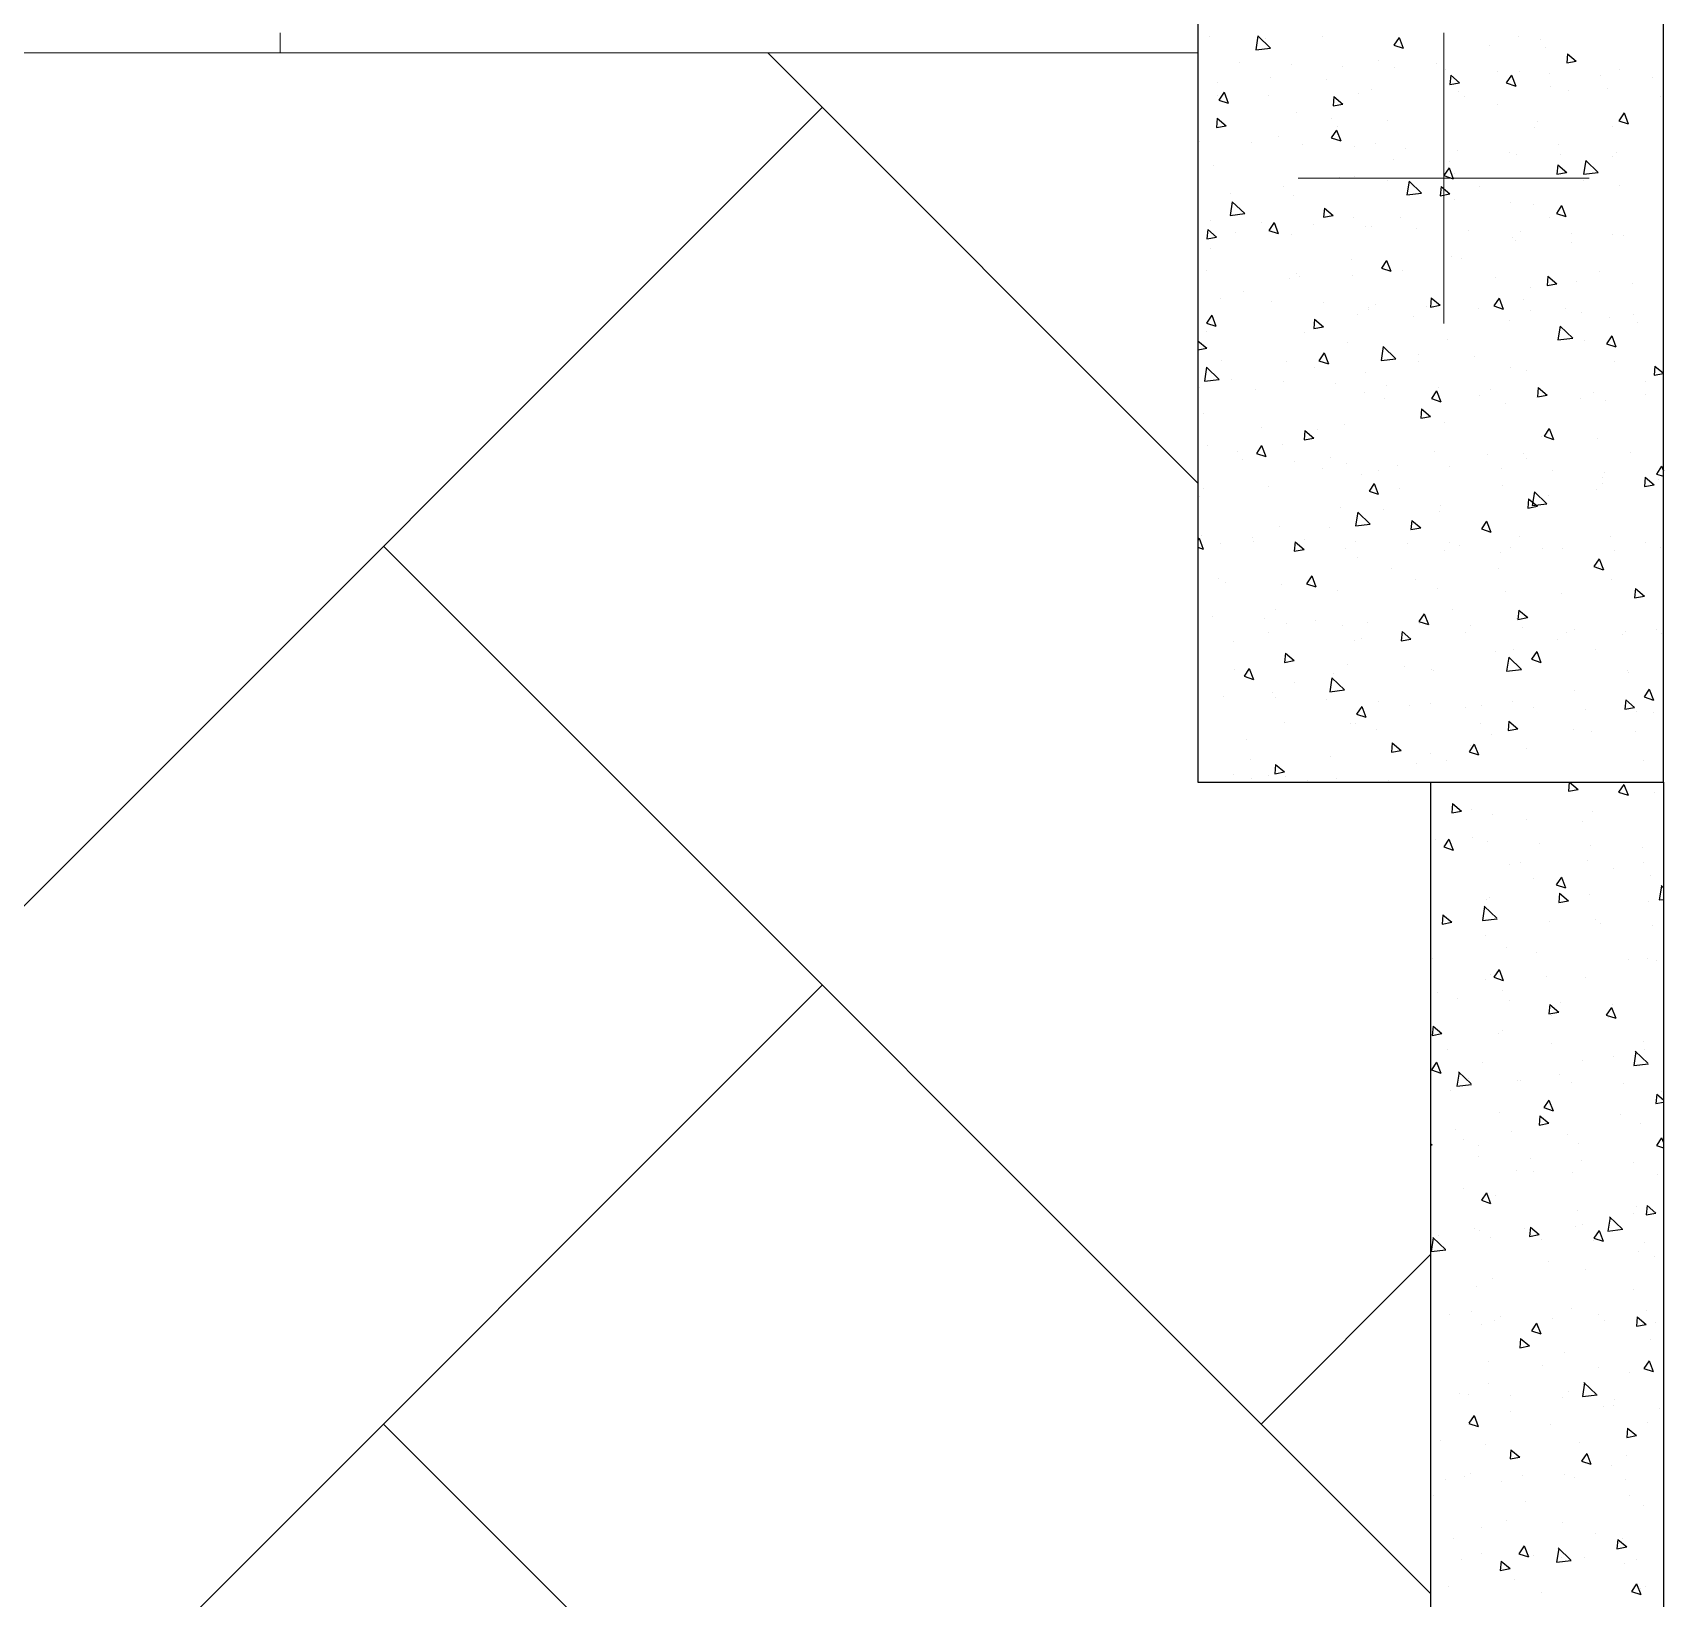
# Model space of a CAD drawing. Header units: millimetres. Extents: x 331487 to 517269, y 198509 to 399936.
# Drawn here: x 413844 to 414895, y 383053 to 384062 of the extents above; entities that cross this region are included whole.
import ezdxf

# ---------------------------------------------------------------- set-up
doc = ezdxf.new("R2010")
doc.units = ezdxf.units.MM
doc.header["$MEASUREMENT"] = 0
doc.layers.add('BEAM', color=1, linetype='Continuous', lineweight=5)
doc.layers.add('COLUMN', color=6, linetype='Continuous')

msp = doc.modelspace()

# ---------------------------------------------------------------- linework, layer by layer
at = {"layer": 'BEAM', "color": 253, "linetype": 'Continuous', "ltscale": 750}
for p, q in [((414003.6, 384049), (414003.6, 384062)), ((414753.6, 383874.5), (414753.6, 384062)), ((414595.1, 383771.7), (414317.8, 384049)), ((413504.5, 383165.3), (414353, 384013.8)), ((414659.8, 383968.2), (414847.3, 383968.2)), ((414745.1, 383056), (414070.2, 383731)), ((413504.5, 382599.6), (414353, 383448.1)), ((414635.9, 383165.3), (414745.1, 383274.6)), ((414745.1, 382490.4), (414070.2, 383165.3))]:
    msp.add_line(p, q, dxfattribs=at)
at = {"layer": 'BEAM'}
msp.add_line((414595.1, 384049), (411238.7, 384049), dxfattribs=at)
at = {"layer": 'COLUMN'}
for p, q in [((414595.1, 386854), (414595.1, 383579)), ((414895.1, 383579), (414895.1, 386854)), ((414595.1, 383579), (414895.1, 383579)), ((414745.1, 383579), (414745.1, 381839)), ((414895.1, 383579), (414895.1, 381839))]:
    msp.add_line(p, q, dxfattribs=at)
at = {"layer": 'COLUMN', "color": 2, "linetype": 'Continuous'}
for p, q in [((414602.6, 384059.4), (414602.6, 384059.4)), ((414633.7, 384059.9), (414632.4, 384051)), ((414633.7, 384059.9), (414641.9, 384052.1)), ((414638.7, 384058.1), (414638.7, 384058.1)), ((414675.3, 384059.6), (414675.3, 384059.6)), ((414724.8, 384059), (414721.4, 384054)), ((414724.8, 384059), (414727.4, 384052)), ((414801.9, 384059.3), (414801.9, 384059.3)), ((414815.9, 384057.9), (414815.9, 384057.9)), ((414632.4, 384051), (414641.9, 384052.1)), ((414721.4, 384054), (414727.4, 384052)), ((414783.2, 384053.9), (414783.2, 384053.9)), ((414819.3, 384052.6), (414819.3, 384052.6)), ((414833.3, 384048.5), (414832.8, 384042.5)), ((414833.3, 384048.5), (414839, 384043.7)), ((414621.9, 384042.9), (414621.9, 384042.9)), ((414655.2, 384041.7), (414655.2, 384041.7)), ((414688.4, 384040.5), (414688.4, 384040.5)), ((414711.8, 384043.9), (414711.8, 384043.9)), ((414721.7, 384039.3), (414721.7, 384039.3)), ((414748.7, 384042.3), (414748.7, 384042.3)), ((414755, 384038.1), (414755, 384038.1)), ((414788.3, 384036.9), (414788.3, 384036.9)), ((414802.5, 384036.8), (414802.5, 384036.8)), ((414832.8, 384042.5), (414839, 384043.7)), ((414867, 384038.4), (414867, 384038.4)), ((414607.6, 384029.9), (414607.6, 384029.9)), ((414642, 384033.1), (414642, 384033.1)), ((414678.2, 384031.8), (414678.2, 384031.8)), ((414758.1, 384034.6), (414757.5, 384028.7)), ((414757.5, 384028.7), (414763.8, 384029.8)), ((414758.1, 384034.6), (414763.8, 384029.8)), ((414797.3, 384034.6), (414793.9, 384029.7)), ((414793.9, 384029.7), (414800, 384027.6)), ((414797.3, 384034.6), (414800, 384027.6)), ((414821.6, 384035.6), (414821.6, 384035.6)), ((414822.6, 384027.6), (414822.6, 384027.6)), ((414854.9, 384034.4), (414854.9, 384034.4)), ((414858.8, 384026.3), (414858.8, 384026.3)), ((414888.2, 384033.2), (414888.2, 384033.2)), ((414607.6, 384021.5), (414607.6, 384021.5)), ((414612, 384023.6), (414608.6, 384018.6)), ((414608.6, 384018.6), (414614.7, 384016.6)), ((414612, 384023.6), (414614.7, 384016.6)), ((414640.3, 384021.4), (414640.3, 384021.4)), ((414682.8, 384020.8), (414682.3, 384014.8)), ((414682.3, 384014.8), (414688.6, 384015.9)), ((414682.8, 384020.8), (414688.6, 384015.9)), ((414698.3, 384022.8), (414698.3, 384022.8)), ((414707.2, 384025.3), (414707.2, 384025.3)), ((414762.9, 384024.4), (414762.9, 384024.4)), ((414766.9, 384021.1), (414766.9, 384021.1)), ((414788.2, 384016), (414788.2, 384016)), ((414833.9, 384025), (414833.9, 384025)), ((414893.5, 384020.8), (414893.5, 384020.8)), ((414607.6, 384006.9), (414607.1, 384000.9)), ((414607.6, 384006.9), (414613.4, 384002.1)), ((414658.7, 384010.4), (414658.7, 384010.4)), ((414681.5, 384006.8), (414681.5, 384006.8)), ((414717.6, 384005.5), (414717.6, 384005.5)), ((414869.8, 384010.3), (414866.4, 384005.3)), ((414866.4, 384005.3), (414872.5, 384003.3)), ((414869.8, 384010.3), (414872.5, 384003.3)), ((414607.1, 384000.9), (414613.4, 384002.1)), ((414647, 383995.2), (414647, 383995.2)), ((414684.5, 383999.3), (414681.1, 383994.3)), ((414681.1, 383994.3), (414687.2, 383992.3)), ((414684.5, 383999.3), (414687.2, 383992.3)), ((414685.3, 384001.3), (414685.3, 384001.3)), ((414811.9, 384001), (414811.9, 384001)), ((414813.7, 384004.5), (414813.7, 384004.5)), ((414862.1, 384001.3), (414862.1, 384001.3)), ((414596.1, 383992.2), (414596.1, 383992.2)), ((414629.4, 383991), (414629.4, 383991)), ((414662.6, 383989.8), (414662.6, 383989.8)), ((414695.9, 383988.6), (414695.9, 383988.6)), ((414709.5, 383990.5), (414709.5, 383990.5)), ((414729.2, 383987.4), (414729.2, 383987.4)), ((414762.5, 383986.1), (414762.5, 383986.1)), ((414795.8, 383984.9), (414795.8, 383984.9)), ((414827.6, 383989.7), (414827.6, 383989.7)), ((414829.1, 383983.7), (414829.1, 383983.7)), ((414864.8, 383985), (414864.8, 383985)), ((414605.3, 383976.5), (414605.3, 383976.5)), ((414720.9, 383980.5), (414720.9, 383980.5)), ((414757, 383974.9), (414753.6, 383970)), ((414757, 383974.9), (414759.7, 383967.9)), ((414757.1, 383979.2), (414757.1, 383979.2)), ((414800.3, 383983.4), (414800.3, 383983.4)), ((414827, 383976.8), (414826.5, 383970.8)), ((414827, 383976.8), (414832.8, 383972)), ((414845.1, 383979.7), (414843.7, 383970.8)), ((414845.1, 383979.7), (414853.2, 383971.9)), ((414862.4, 383982.5), (414862.4, 383982.5)), ((414650.3, 383963.1), (414650.3, 383963.1)), ((414686.5, 383968.9), (414686.5, 383968.9)), ((414696.1, 383969.4), (414696.1, 383969.4)), ((414717.3, 383966.9), (414717.3, 383966.9)), ((414731.2, 383966.4), (414729.8, 383957.5)), ((414731.2, 383966.4), (414739.3, 383958.6)), ((414751.8, 383962.9), (414751.3, 383956.9)), ((414751.8, 383962.9), (414757.5, 383958.1)), ((414753.6, 383970), (414759.7, 383967.9)), ((414760.6, 383971), (414760.6, 383971)), ((414776.9, 383962.8), (414776.9, 383962.8)), ((414826.5, 383970.8), (414832.7, 383972)), ((414843.7, 383970.8), (414853.2, 383971.9)), ((414843.9, 383966.7), (414843.9, 383966.7)), ((414867.1, 383963.4), (414867.1, 383963.4)), ((414617.2, 383953.1), (414615.8, 383944.2)), ((414615.9, 383958.4), (414615.9, 383958.4)), ((414617.2, 383953.1), (414625.3, 383945.4)), ((414656.4, 383957), (414656.4, 383957)), ((414729.8, 383957.5), (414739.3, 383958.6)), ((414751.3, 383956.9), (414757.5, 383958.1)), ((414760.4, 383954.2), (414760.4, 383954.2)), ((414796.5, 383952.9), (414796.5, 383952.9)), ((414615.8, 383944.2), (414625.3, 383945.4)), ((414676.6, 383949), (414676, 383943.1)), ((414676, 383943.1), (414682.3, 383944.2)), ((414676.6, 383949), (414682.3, 383944.2)), ((414695.3, 383943), (414695.3, 383943)), ((414725.9, 383942.6), (414725.9, 383942.6)), ((414811.4, 383951.1), (414811.4, 383951.1)), ((414821.9, 383942.7), (414821.9, 383942.7)), ((414829.5, 383950.6), (414826.2, 383945.6)), ((414826.2, 383945.6), (414832.2, 383943.6)), ((414829.5, 383950.6), (414832.2, 383943.6)), ((414601.4, 383935.2), (414600.8, 383929.2)), ((414601.4, 383935.2), (414607.1, 383930.3)), ((414603.1, 383940.9), (414603.1, 383940.9)), ((414619.2, 383933.3), (414619.2, 383933.3)), ((414636.4, 383939.7), (414636.4, 383939.7)), ((414644.2, 383939.6), (414640.9, 383934.6)), ((414640.9, 383934.6), (414646.9, 383932.6)), ((414644.2, 383939.6), (414646.9, 383932.6)), ((414655.3, 383932), (414655.3, 383932)), ((414669.7, 383938.4), (414669.7, 383938.4)), ((414703, 383937.2), (414703, 383937.2)), ((414707.3, 383937.1), (414707.3, 383937.1)), ((414736.3, 383936), (414736.3, 383936)), ((414769.6, 383934.8), (414769.6, 383934.8)), ((414802.8, 383933.6), (414802.8, 383933.6)), ((414836.1, 383932.4), (414836.1, 383932.4)), ((414862.5, 383931.7), (414862.5, 383931.7)), ((414869.4, 383931.1), (414869.4, 383931.1)), ((414600.8, 383929.2), (414607.1, 383930.3)), ((414603.1, 383923.1), (414603.1, 383923.1)), ((414798, 383930), (414798, 383930)), ((414799.8, 383927.8), (414799.8, 383927.8)), ((414835.9, 383926.6), (414835.9, 383926.6)), ((414693.8, 383916), (414693.8, 383916)), ((414716.7, 383915.3), (414713.4, 383910.3)), ((414713.4, 383910.3), (414719.4, 383908.3)), ((414716.7, 383915.3), (414719.4, 383908.3)), ((414758.4, 383917.6), (414758.4, 383917.6)), ((414765.3, 383916.3), (414765.3, 383916.3)), ((414600.6, 383908.9), (414600.6, 383908.9)), ((414654.2, 383903.6), (414654.2, 383903.6)), ((414658.6, 383907), (414658.6, 383907)), ((414660.3, 383904.8), (414660.3, 383904.8)), ((414694.8, 383905.7), (414694.8, 383905.7)), ((414727.3, 383908.6), (414727.3, 383908.6)), ((414786.9, 383904.5), (414786.9, 383904.5)), ((414820.7, 383905.1), (414820.2, 383899.1)), ((414820.2, 383899.1), (414826.5, 383900.2)), ((414820.7, 383905.1), (414826.5, 383900.2)), ((414839.2, 383901.5), (414839.2, 383901.5)), ((414853.9, 383908.3), (414853.9, 383908.3)), ((414875.4, 383900.3), (414875.4, 383900.3)), ((414609.5, 383890.4), (414609.5, 383890.4)), ((414624.2, 383895.4), (414624.2, 383895.4)), ((414642.8, 383889.1), (414642.8, 383889.1)), ((414745.5, 383891.2), (414745, 383885.2)), ((414745.5, 383891.2), (414751.3, 383886.4)), ((414789.3, 383890.9), (414785.9, 383885.9)), ((414789.3, 383890.9), (414791.9, 383883.9)), ((414804.8, 383890), (414804.8, 383890)), ((414809.2, 383897.7), (414809.2, 383897.7)), ((414604, 383879.9), (414600.6, 383874.9)), ((414604, 383879.9), (414606.7, 383872.9)), ((414676.1, 383887.9), (414676.1, 383887.9)), ((414698.1, 383880.7), (414698.1, 383880.7)), ((414705, 383883.7), (414705, 383883.7)), ((414705.3, 383884.7), (414705.3, 383884.7)), ((414709.4, 383886.7), (414709.4, 383886.7)), ((414734.2, 383879.4), (414734.2, 383879.4)), ((414742.7, 383885.5), (414742.7, 383885.5)), ((414745, 383885.2), (414751.3, 383886.4)), ((414776, 383884.3), (414776, 383884.3)), ((414785.9, 383886), (414791.9, 383883.9)), ((414809.2, 383883.1), (414809.2, 383883.1)), ((414831.9, 383884.4), (414831.9, 383884.4)), ((414842.5, 383881.9), (414842.5, 383881.9)), ((414875.8, 383880.6), (414875.8, 383880.6)), ((414600.6, 383874.9), (414606.7, 383872.9)), ((414600.8, 383869.7), (414600.8, 383869.7)), ((414663.6, 383869.1), (414663.6, 383869.1)), ((414670.3, 383877.3), (414669.8, 383871.3)), ((414669.8, 383871.3), (414676, 383872.5)), ((414670.3, 383877.3), (414676, 383872.5)), ((414795.7, 383876.7), (414795.7, 383876.7)), ((414828.6, 383872.9), (414827.2, 383864)), ((414828.6, 383872.9), (414836.7, 383865.1)), ((414860.3, 383878.3), (414860.3, 383878.3)), ((414878.7, 383875.2), (414878.7, 383875.2)), ((414595.1, 383863.4), (414600.8, 383858.6)), ((414595.1, 383857.6), (414600.8, 383858.6)), ((414691.6, 383862.6), (414691.6, 383862.6)), ((414714.6, 383859.7), (414713.2, 383850.8)), ((414714.6, 383859.7), (414722.7, 383851.9)), ((414756.1, 383864.3), (414756.1, 383864.3)), ((414827.2, 383864), (414836.7, 383865.1)), ((414844.2, 383863.7), (414844.2, 383863.7)), ((414861.8, 383866.6), (414858.4, 383861.6)), ((414858.4, 383861.6), (414864.5, 383859.6)), ((414861.8, 383866.6), (414864.5, 383859.6)), ((414610.6, 383850.6), (414610.6, 383850.6)), ((414651.9, 383850.2), (414651.9, 383850.2)), ((414676.5, 383855.6), (414673.1, 383850.6)), ((414673.1, 383850.6), (414679.2, 383848.6)), ((414676.5, 383855.6), (414679.2, 383848.6)), ((414713.2, 383850.8), (414722.7, 383851.9)), ((414737.3, 383850.3), (414737.3, 383850.3)), ((414737.5, 383854.4), (414737.5, 383854.4)), ((414773.7, 383853.1), (414773.7, 383853.1)), ((414863.9, 383850), (414863.9, 383850)), ((414889.7, 383847.2), (414889.2, 383841.2)), ((414889.7, 383847.2), (414895.1, 383842.6)), ((414600.6, 383846.4), (414599.3, 383837.5)), ((414599.3, 383837.5), (414608.8, 383838.6)), ((414600.6, 383846.4), (414608.8, 383838.6)), ((414617, 383838.4), (414617, 383838.4)), ((414650.3, 383837.2), (414650.3, 383837.2)), ((414670.3, 383846.5), (414670.3, 383846.5)), ((414703.1, 383842.8), (414703.1, 383842.8)), ((414796.9, 383846.2), (414796.9, 383846.2)), ((414806.9, 383844.4), (414806.9, 383844.4)), ((414883.7, 383837.4), (414883.7, 383837.4)), ((414889.1, 383841.2), (414895.1, 383842.3)), ((414596.3, 383833.6), (414596.3, 383833.6)), ((414632.5, 383832.3), (414632.5, 383832.3)), ((414683.6, 383836), (414683.6, 383836)), ((414702.7, 383830.3), (414702.7, 383830.3)), ((414715.3, 383826.4), (414715.3, 383826.4)), ((414716.9, 383834.8), (414716.9, 383834.8)), ((414749, 383831.2), (414745.6, 383826.3)), ((414745.6, 383826.3), (414751.7, 383824.2)), ((414749, 383831.2), (414751.7, 383824.2)), ((414750.2, 383833.6), (414750.2, 383833.6)), ((414776.9, 383828.1), (414776.9, 383828.1)), ((414783.5, 383832.3), (414783.5, 383832.3)), ((414813.1, 383826.8), (414813.1, 383826.8)), ((414814.5, 383833.3), (414813.9, 383827.4)), ((414813.9, 383827.4), (414820.2, 383828.5)), ((414814.5, 383833.3), (414820.2, 383828.5)), ((414816.7, 383831.1), (414816.7, 383831.1)), ((414842, 383826.1), (414842, 383826.1)), ((414850, 383829.9), (414850, 383829.9)), ((414883.3, 383828.7), (414883.3, 383828.7)), ((414598.6, 383816.3), (414598.6, 383816.3)), ((414739.2, 383819.5), (414738.7, 383813.5)), ((414739.2, 383819.5), (414745, 383814.6)), ((414742.5, 383816.5), (414742.5, 383816.5)), ((414793.5, 383823.3), (414793.5, 383823.3)), ((414858, 383824.9), (414858, 383824.9)), ((414635.8, 383807.3), (414635.8, 383807.3)), ((414664, 383805.6), (414663.5, 383799.6)), ((414664, 383805.6), (414669.8, 383800.8)), ((414671.9, 383806), (414671.9, 383806)), ((414689.3, 383809.3), (414689.3, 383809.3)), ((414738.7, 383813.5), (414745, 383814.6)), ((414753.8, 383810.9), (414753.8, 383810.9)), ((414821.5, 383806.9), (414818.2, 383801.9)), ((414821.5, 383806.9), (414824.2, 383799.9)), ((414601.3, 383795.7), (414601.3, 383795.7)), ((414636.2, 383795.9), (414632.9, 383790.9)), ((414636.2, 383795.9), (414638.9, 383788.9)), ((414649.7, 383796.9), (414649.7, 383796.9)), ((414663.5, 383799.6), (414669.8, 383800.8)), ((414816.4, 383801.8), (414816.4, 383801.8)), ((414818.2, 383801.9), (414824.2, 383799.9)), ((414852.5, 383800.5), (414852.5, 383800.5)), ((414620.7, 383792.3), (414620.7, 383792.3)), ((414624.1, 383787.1), (414624.1, 383787.1)), ((414632.9, 383790.9), (414638.9, 383788.9)), ((414657.3, 383785.9), (414657.3, 383785.9)), ((414680.3, 383788.2), (414680.3, 383788.2)), ((414690.6, 383784.6), (414690.6, 383784.6)), ((414747.3, 383792), (414747.3, 383792)), ((414781.9, 383790.2), (414781.9, 383790.2)), ((414804.7, 383791), (414804.7, 383791)), ((414807, 383787.9), (414807, 383787.9)), ((414873.9, 383791.7), (414873.9, 383791.7)), ((414675.2, 383781), (414675.2, 383781)), ((414700.5, 383777), (414700.5, 383777)), ((414711.4, 383779.7), (414711.4, 383779.7)), ((414723.9, 383783.4), (414723.9, 383783.4)), ((414757.2, 383782.2), (414757.2, 383782.2)), ((414790.5, 383781), (414790.5, 383781)), ((414823.8, 383779.8), (414823.8, 383779.8)), ((414855.8, 383775.5), (414855.8, 383775.5)), ((414857.1, 383778.6), (414857.1, 383778.6)), ((414883.4, 383775.5), (414882.9, 383769.5)), ((414883.4, 383775.5), (414889.1, 383770.7)), ((414890.4, 383777.4), (414890.4, 383777.4)), ((414894, 383782.6), (414890.7, 383777.6)), ((414890.7, 383777.6), (414895.1, 383776.1)), ((414892, 383774.2), (414892, 383774.2)), ((414894, 383782.6), (414895.1, 383779.7)), ((414596.3, 383763), (414596.3, 383763)), ((414598.7, 383768.3), (414598.7, 383768.3)), ((414640.8, 383769.4), (414640.8, 383769.4)), ((414708.7, 383771.5), (414705.4, 383766.6)), ((414705.4, 383766.6), (414711.4, 383764.5)), ((414708.7, 383771.5), (414711.4, 383764.5)), ((414725.3, 383768), (414725.3, 383768)), ((414791.2, 383769.9), (414791.2, 383769.9)), ((414812, 383766.2), (414810.6, 383757.3)), ((414812, 383766.2), (414820.1, 383758.4)), ((414821.4, 383763.9), (414821.4, 383763.9)), ((414852, 383767.7), (414852, 383767.7)), ((414855.8, 383771.5), (414855.8, 383771.5)), ((414882.9, 383769.5), (414889.1, 383770.7)), ((414687.1, 383755.9), (414687.1, 383755.9)), ((414698.1, 383753), (414696.7, 383744.1)), ((414698.1, 383753), (414706.2, 383745.2)), ((414714.7, 383754.6), (414714.7, 383754.6)), ((414750.8, 383753.4), (414750.8, 383753.4)), ((414751.6, 383757.5), (414751.6, 383757.5)), ((414808.2, 383761.6), (414807.7, 383755.6)), ((414807.7, 383755.6), (414813.9, 383756.8)), ((414808.2, 383761.6), (414813.9, 383756.8)), ((414810.6, 383757.3), (414820.1, 383758.4)), ((414647.4, 383743.5), (414647.4, 383743.5)), ((414680.2, 383743.1), (414680.2, 383743.1)), ((414696.7, 383744.1), (414706.2, 383745.2)), ((414733, 383747.7), (414732.4, 383741.8)), ((414732.4, 383741.8), (414738.7, 383742.9)), ((414733, 383747.7), (414738.7, 383742.9)), ((414781.2, 383747.2), (414777.9, 383742.2)), ((414777.9, 383742.2), (414783.9, 383740.2)), ((414781.2, 383747.2), (414783.9, 383740.2)), ((414596, 383736.2), (414595.1, 383735)), ((414596, 383736.2), (414598.6, 383729.2)), ((414597.2, 383737.8), (414597.2, 383737.8)), ((414609.6, 383732.5), (414609.6, 383732.5)), ((414630.5, 383736.6), (414630.5, 383736.6)), ((414630.7, 383734), (414630.7, 383734)), ((414657.7, 383733.9), (414657.2, 383727.9)), ((414657.7, 383733.9), (414663.5, 383729)), ((414663.7, 383735.4), (414663.7, 383735.4)), ((414697, 383734.1), (414697, 383734.1)), ((414730.3, 383732.9), (414730.3, 383732.9)), ((414757.3, 383733.7), (414757.3, 383733.7)), ((414763.6, 383731.7), (414763.6, 383731.7)), ((414802.4, 383737.6), (414802.4, 383737.6)), ((414860.8, 383737.6), (414860.8, 383737.6)), ((414883.9, 383733.4), (414883.9, 383733.4)), ((414595.1, 383730.4), (414598.6, 383729.2)), ((414657.2, 383727.9), (414663.5, 383729)), ((414690.3, 383729.8), (414690.3, 383729.8)), ((414698.2, 383723.6), (414698.2, 383723.6)), ((414754.1, 383728.3), (414754.1, 383728.3)), ((414790.2, 383727.1), (414790.2, 383727.1)), ((414796.9, 383730.5), (414796.9, 383730.5)), ((414817, 383729.5), (414817, 383729.5)), ((414830.2, 383729.3), (414830.2, 383729.3)), ((414853.8, 383722.9), (414850.4, 383717.9)), ((414853.8, 383722.9), (414856.5, 383715.9)), ((414863.5, 383728.1), (414863.5, 383728.1)), ((414893.2, 383730.5), (414893.2, 383730.5)), ((414668.5, 383711.9), (414665.1, 383706.9)), ((414668.5, 383711.9), (414671.2, 383704.9)), ((414719.6, 383716.8), (414719.6, 383716.8)), ((414789, 383716.5), (414789, 383716.5)), ((414850.4, 383717.9), (414856.4, 383715.9)), ((414853.5, 383718.1), (414853.5, 383718.1)), ((414608.7, 383710), (414608.7, 383710)), ((414612.9, 383707.5), (414612.9, 383707.5)), ((414649.1, 383706.2), (414649.1, 383706.2)), ((414665.1, 383706.9), (414671.2, 383704.9)), ((414684.8, 383702.5), (414684.8, 383702.5)), ((414735.3, 383709.7), (414735.3, 383709.7)), ((414749.3, 383704.1), (414749.3, 383704.1)), ((414793.5, 383702), (414793.5, 383702)), ((414829.7, 383700.8), (414829.7, 383700.8)), ((414862, 383709.4), (414862, 383709.4)), ((414877.1, 383703.8), (414876.6, 383697.8)), ((414877.1, 383703.8), (414882.9, 383698.9)), ((414645.1, 383690.1), (414645.1, 383690.1)), ((414759.1, 383690.5), (414759.1, 383690.5)), ((414801.9, 383689.9), (414801.4, 383683.9)), ((414801.9, 383689.9), (414807.7, 383685.1)), ((414876.6, 383697.8), (414882.9, 383698.9)), ((414604.7, 383685.8), (414604.7, 383685.8)), ((414638, 383684.6), (414638, 383684.6)), ((414652.4, 383681.2), (414652.4, 383681.2)), ((414671.2, 383683.4), (414671.2, 383683.4)), ((414688.5, 383679.9), (414688.5, 383679.9)), ((414704.5, 383682.2), (414704.5, 383682.2)), ((414741, 383687.5), (414737.6, 383682.5)), ((414737.6, 383682.5), (414743.7, 383680.5)), ((414737.8, 383681), (414737.8, 383681)), ((414741, 383687.5), (414743.7, 383680.5)), ((414771.1, 383679.8), (414771.1, 383679.8)), ((414800.2, 383684.2), (414800.2, 383684.2)), ((414801.4, 383683.9), (414807.6, 383685.1)), ((414617.9, 383669.6), (414617.9, 383669.6)), ((414640.7, 383675.7), (414640.7, 383675.7)), ((414696, 383670.2), (414696, 383670.2)), ((414700.3, 383671.5), (414700.3, 383671.5)), ((414726.7, 383676), (414726.2, 383670)), ((414726.2, 383670), (414732.4, 383671.2)), ((414726.7, 383676), (414732.4, 383671.2)), ((414767.3, 383675.4), (414767.3, 383675.4)), ((414804.4, 383678.6), (414804.4, 383678.6)), ((414827, 383671.2), (414827, 383671.2)), ((414833, 383675.7), (414833, 383675.7)), ((414837.7, 383677.3), (414837.7, 383677.3)), ((414869.1, 383674.4), (414869.1, 383674.4)), ((414871, 383676.1), (414871, 383676.1)), ((414890.9, 383677.1), (414890.9, 383677.1)), ((414893.9, 383675.1), (414893.9, 383675.1)), ((414651.5, 383662.1), (414650.9, 383656.2)), ((414651.5, 383662.1), (414657.2, 383657.3)), ((414786.7, 383663.1), (414786.7, 383663.1)), ((414795.5, 383659.5), (414794.1, 383650.6)), ((414795.5, 383659.5), (414803.6, 383651.7)), ((414798.5, 383664.2), (414798.5, 383664.2)), ((414813.5, 383663.2), (414810.1, 383658.2)), ((414810.1, 383658.2), (414816.2, 383656.2)), ((414813.5, 383663.2), (414816.2, 383656.2)), ((414851.3, 383664.7), (414851.3, 383664.7)), ((414618.7, 383651.7), (414618.7, 383651.7)), ((414628.2, 383652.2), (414624.9, 383647.2)), ((414628.2, 383652.2), (414630.9, 383645.2)), ((414650.9, 383656.2), (414657.2, 383657.3)), ((414682.5, 383649.1), (414682.5, 383649.1)), ((414691.8, 383654.9), (414691.8, 383654.9)), ((414728, 383653.6), (414728, 383653.6)), ((414745.4, 383651.4), (414745.4, 383651.4)), ((414747.1, 383650.7), (414747.1, 383650.7)), ((414794.1, 383650.6), (414803.6, 383651.7)), ((414872, 383651.1), (414872, 383651.1)), ((414872.4, 383649.4), (414872.4, 383649.4)), ((414624.9, 383647.2), (414630.9, 383645.2)), ((414657.4, 383643.3), (414657.4, 383643.3)), ((414681.5, 383646.2), (414680.1, 383637.3)), ((414680.1, 383637.3), (414689.6, 383638.4)), ((414681.5, 383646.2), (414689.6, 383638.4)), ((414838, 383637.8), (414838, 383637.8)), ((414886, 383638.9), (414882.7, 383633.9)), ((414886, 383638.9), (414888.7, 383631.9)), ((414611.7, 383634.5), (414611.7, 383634.5)), ((414642.9, 383636.7), (414642.9, 383636.7)), ((414645, 383633.3), (414645, 383633.3)), ((414678.3, 383632.1), (414678.3, 383632.1)), ((414700.7, 383627.8), (414697.4, 383622.9)), ((414700.7, 383627.8), (414703.4, 383620.8)), ((414711.6, 383630.9), (414711.6, 383630.9)), ((414731.3, 383628.6), (414731.3, 383628.6)), ((414744.9, 383629.6), (414744.9, 383629.6)), ((414767.4, 383627.3), (414767.4, 383627.3)), ((414778.2, 383628.4), (414778.2, 383628.4)), ((414797.9, 383630.8), (414797.9, 383630.8)), ((414811.4, 383627.2), (414811.4, 383627.2)), ((414870.9, 383632), (414870.3, 383626.1)), ((414870.3, 383626.1), (414876.6, 383627.2)), ((414870.9, 383632), (414876.6, 383627.2)), ((414882.7, 383633.9), (414888.7, 383631.9)), ((414650.7, 383617.3), (414650.7, 383617.3)), ((414693.7, 383616.8), (414693.7, 383616.8)), ((414696.8, 383617), (414696.8, 383617)), ((414697.4, 383622.9), (414703.4, 383620.8)), ((414777.3, 383617), (414777.3, 383617)), ((414795.6, 383618.2), (414795.1, 383612.2)), ((414795.6, 383618.2), (414801.4, 383613.3)), ((414844.7, 383626), (414844.7, 383626)), ((414878, 383624.8), (414878, 383624.8)), ((414888.7, 383623.8), (414888.7, 383623.8)), ((414626.2, 383606.5), (414626.2, 383606.5)), ((414710.4, 383613.2), (414710.4, 383613.2)), ((414784.5, 383609.7), (414784.5, 383609.7)), ((414795.1, 383612.2), (414801.4, 383613.3)), ((414837, 383612.9), (414837, 383612.9)), ((414849, 383611.4), (414849, 383611.4)), ((414877.4, 383611.5), (414877.4, 383611.5)), ((414680.3, 383595.7), (414680.3, 383595.7)), ((414720.4, 383604.3), (414719.9, 383598.3)), ((414719.9, 383598.3), (414726.2, 383599.5)), ((414720.4, 383604.3), (414726.2, 383599.5)), ((414744.8, 383597.3), (414744.8, 383597.3)), ((414773.2, 383603.5), (414769.9, 383598.5)), ((414769.9, 383598.5), (414775.9, 383596.5)), ((414770.7, 383602.3), (414770.7, 383602.3)), ((414773.2, 383603.5), (414775.9, 383596.5)), ((414806.8, 383601), (414806.8, 383601)), ((414628.7, 383593.4), (414628.7, 383593.4)), ((414645.2, 383590.4), (414644.7, 383584.4)), ((414644.7, 383584.4), (414650.9, 383585.6)), ((414645.2, 383590.4), (414650.9, 383585.6)), ((414736.2, 383590.7), (414736.2, 383590.7)), ((414755.4, 383593.1), (414755.4, 383593.1)), ((414882, 383592.8), (414882, 383592.8)), ((414618.1, 383584), (414618.1, 383584)), ((414629.5, 383581.4), (414629.5, 383581.4)), ((414640.6, 383583.3), (414640.6, 383583.3)), ((414651.4, 383582.8), (414651.4, 383582.8)), ((414665.7, 383580.2), (414665.7, 383580.2)), ((414684.7, 383581.6), (414684.7, 383581.6)), ((414718, 383580.3), (414718, 383580.3)), ((414751.3, 383579.1), (414751.3, 383579.1)), ((414834.5, 383579), (414833.9, 383573.1)), ((414833.9, 383573.1), (414840.2, 383574.3)), ((414834.6, 383579), (414840.2, 383574.3)), ((414845.8, 383579.2), (414845.7, 383579)), ((414845.8, 383579.2), (414845.8, 383579)), ((414869.7, 383577.5), (414866.3, 383572.6)), ((414869.7, 383577.5), (414872.4, 383570.5)), ((414759.3, 383565.2), (414758.7, 383559.3)), ((414759.3, 383565.2), (414765, 383560.4)), ((414866.3, 383572.6), (414872.4, 383570.5)), ((414889.2, 383572.2), (414889.2, 383572.2)), ((414758.7, 383559.2), (414765, 383560.4)), ((414771.2, 383561.6), (414771.2, 383561.6)), ((414785, 383558.2), (414785, 383558.2)), ((414806.7, 383554.7), (414806.7, 383554.7)), ((414842.9, 383553.5), (414842.9, 383553.5)), ((414849.6, 383559.8), (414849.6, 383559.8)), ((414745.4, 383545.8), (414745.4, 383545.8)), ((414772.3, 383543.2), (414772.3, 383543.2)), ((414748.5, 383541.9), (414748.5, 383541.9)), ((414756.9, 383542.2), (414753.6, 383537.2)), ((414753.6, 383537.2), (414759.6, 383535.2)), ((414756.9, 383542.2), (414759.6, 383535.2)), ((414781.8, 383540.7), (414781.8, 383540.7)), ((414815.1, 383539.5), (414815.1, 383539.5)), ((414848.4, 383538.3), (414848.4, 383538.3)), ((414881.7, 383537.1), (414881.7, 383537.1)), ((414796.2, 383525.9), (414796.2, 383525.9)), ((414803.2, 383527.2), (414803.2, 383527.2)), ((414846.2, 383528.4), (414846.2, 383528.4)), ((414862.9, 383523.1), (414862.9, 383523.1)), ((414882.3, 383527.1), (414882.3, 383527.1)), ((414811.7, 383516.9), (414811.7, 383516.9)), ((414829.4, 383517.8), (414826.1, 383512.9)), ((414826.1, 383512.9), (414832.1, 383510.8)), ((414829.4, 383517.8), (414832.1, 383510.8)), ((414886.9, 383518.9), (414886.9, 383518.9)), ((414893.9, 383512), (414892.5, 383503.1)), ((414893.6, 383512.3), (414895.1, 383510.8)), ((414781.3, 383503.2), (414781.3, 383503.2)), ((414782.8, 383504.9), (414782.8, 383504.9)), ((414828.2, 383507.4), (414827.7, 383501.4)), ((414827.7, 383501.4), (414833.9, 383502.6)), ((414828.2, 383507.4), (414833.9, 383502.6)), ((414847.3, 383506.5), (414847.3, 383506.5)), ((414885.6, 383502.1), (414885.6, 383502.1)), ((414892.5, 383503.1), (414895.1, 383503.4)), ((414753, 383493.5), (414752.5, 383487.5)), ((414753, 383493.5), (414758.7, 383488.7)), ((414754.9, 383491.4), (414754.9, 383491.4)), ((414778.5, 383489.9), (414788, 383491)), ((414779.9, 383498.8), (414778.6, 383489.9)), ((414779.6, 383499), (414787.8, 383491.3)), ((414788.2, 383490.2), (414788.2, 383490.2)), ((414851.2, 383490.5), (414851.2, 383490.5)), ((414752.5, 383487.5), (414758.7, 383488.7)), ((414780.6, 383480), (414780.6, 383480)), ((414821.5, 383489), (414821.5, 383489)), ((414854.8, 383487.8), (414854.8, 383487.8)), ((414888.1, 383486.6), (414888.1, 383486.6)), ((414793.9, 383472.6), (414793.9, 383472.6)), ((414813.2, 383468.9), (414813.2, 383468.9)), ((414746.3, 383465.1), (414746.3, 383465.1)), ((414789.2, 383458.2), (414785.8, 383453.2)), ((414789.2, 383458.2), (414791.9, 383451.2)), ((414872.9, 383464.8), (414872.9, 383464.8)), ((414884.7, 383465.5), (414884.7, 383465.5)), ((414890.6, 383464.2), (414890.6, 383464.2)), ((414780.5, 383451.5), (414780.5, 383451.5)), ((414783.9, 383455), (414783.9, 383455)), ((414785.8, 383453.2), (414791.9, 383451.1)), ((414820, 383453.7), (414820, 383453.7)), ((414845, 383453.1), (414845, 383453.1)), ((414749.4, 383443.4), (414749.4, 383443.4)), ((414762.4, 383439.5), (414762.4, 383439.5)), ((414791.3, 383444.9), (414791.3, 383444.9)), ((414795.7, 383438.3), (414795.7, 383438.3)), ((414821.9, 383435.7), (414821.4, 383429.7)), ((414821.4, 383429.7), (414827.7, 383430.8)), ((414821.9, 383435.7), (414827.7, 383430.8)), ((414823.3, 383428.7), (414823.3, 383428.7)), ((414829, 383437), (414829, 383437)), ((414861.7, 383433.8), (414858.3, 383428.8)), ((414858.3, 383428.8), (414864.4, 383426.8)), ((414859.5, 383427.4), (414859.5, 383427.4)), ((414861.7, 383433.8), (414864.4, 383426.8)), ((414862.3, 383435.8), (414862.3, 383435.8)), ((414746.7, 383421.8), (414746.2, 383415.8)), ((414746.2, 383415.8), (414752.4, 383417)), ((414746.7, 383421.8), (414752.4, 383417)), ((414788.9, 383417.1), (414788.9, 383417.1)), ((414791.7, 383419.2), (414791.7, 383419.2)), ((414756.3, 383406.7), (414756.3, 383406.7)), ((414823.2, 383410.6), (414823.2, 383410.6)), ((414877, 383405.6), (414885.2, 383397.8)), ((414882.4, 383412.1), (414882.4, 383412.1)), ((414882.9, 383406.4), (414882.9, 383406.4)), ((414748.9, 383398.5), (414745.6, 383393.5)), ((414748.9, 383398.5), (414751.6, 383391.5)), ((414778.3, 383398.1), (414778.3, 383398.1)), ((414842.8, 383399.7), (414842.8, 383399.7)), ((414862.8, 383402.4), (414862.8, 383402.4)), ((414877.3, 383405.3), (414876, 383396.4)), ((414876, 383396.4), (414885.5, 383397.5)), ((414745.6, 383393.5), (414751.6, 383391.5)), ((414763.4, 383392), (414762, 383383.1)), ((414763.1, 383392.3), (414771.2, 383384.5)), ((414769.5, 383388.1), (414769.5, 383388.1)), ((414801.3, 383386.6), (414801.3, 383386.6)), ((414802.8, 383386.9), (414802.8, 383386.9)), ((414828.3, 383390.8), (414828.3, 383390.8)), ((414836, 383385.7), (414836, 383385.7)), ((414757.8, 383380.3), (414757.8, 383380.3)), ((414762, 383383.1), (414771.5, 383384.2)), ((414821.4, 383374.1), (414818.1, 383369.2)), ((414821.4, 383374.1), (414824.1, 383367.1)), ((414869.3, 383384.5), (414869.3, 383384.5)), ((414890.9, 383377.8), (414890.3, 383371.8)), ((414890.9, 383377.8), (414895.1, 383374.2)), ((414893.6, 383379.8), (414893.6, 383379.8)), ((414789.4, 383365.8), (414789.4, 383365.8)), ((414815.6, 383363.9), (414815.1, 383358)), ((414815.6, 383363.9), (414821.4, 383359.1)), ((414818.1, 383369.2), (414824.1, 383367.1)), ((414867.8, 383364.5), (414867.8, 383364.5)), ((414890.3, 383371.8), (414895.1, 383372.7)), ((414761.1, 383355.2), (414761.1, 383355.2)), ((414797.2, 383353.9), (414797.2, 383353.9)), ((414815.1, 383357.9), (414821.4, 383359.1)), ((414880.2, 383358.7), (414880.2, 383358.7)), ((414745.1, 383346.1), (414746.2, 383345.2)), ((414745.1, 383345), (414746.2, 383345.2)), ((414766.3, 383348.4), (414766.3, 383348.4)), ((414776, 383344.7), (414776, 383344.7)), ((414833.2, 383352.2), (414833.2, 383352.2)), ((414840.5, 383346.3), (414840.5, 383346.3)), ((414893.9, 383349.8), (414890.6, 383344.8)), ((414890.6, 383344.8), (414895.1, 383343.3)), ((414892.9, 383348.1), (414892.9, 383348.1)), ((414893.9, 383349.8), (414895.1, 383346.7)), ((414775.9, 383337.6), (414775.9, 383337.6)), ((414809.2, 383336.4), (414809.2, 383336.4)), ((414842.5, 383335.2), (414842.5, 383335.2)), ((414875.7, 383334), (414875.7, 383334)), ((414800.5, 383328.9), (414800.5, 383328.9)), ((414811.3, 383328.3), (414811.3, 383328.3)), ((414836.6, 383327.6), (414836.6, 383327.6)), ((414891.4, 383326.4), (414891.4, 383326.4)), ((414766, 383317.3), (414766, 383317.3)), ((414781.2, 383314.4), (414777.8, 383309.5)), ((414781.2, 383314.4), (414783.8, 383307.4)), ((414787.2, 383312.4), (414787.2, 383312.4)), ((414777.8, 383309.5), (414783.8, 383307.4)), ((414839.9, 383302.6), (414839.9, 383302.6)), ((414876.1, 383301.3), (414876.1, 383301.3)), ((414877.9, 383305.3), (414877.9, 383305.3)), ((414884.6, 383306.1), (414884.1, 383300.1)), ((414884.1, 383300.1), (414890.3, 383301.3)), ((414884.6, 383306.1), (414890.3, 383301.3)), ((414773.7, 383291.3), (414773.7, 383291.3)), ((414776.3, 383290.1), (414776.3, 383290.1)), ((414805.5, 383291), (414805.5, 383291)), ((414809.4, 383292.2), (414808.8, 383286.2)), ((414809.4, 383292.2), (414815.1, 383287.4)), ((414838.3, 383292.9), (414838.3, 383292.9)), ((414843.3, 383293.9), (414843.3, 383293.9)), ((414853.7, 383290.1), (414850.3, 383285.1)), ((414853.7, 383290.1), (414856.4, 383283.1)), ((414860.8, 383298.6), (414859.4, 383289.7)), ((414859.4, 383289.7), (414868.9, 383290.8)), ((414860.5, 383298.9), (414868.6, 383291.1)), ((414746.8, 383285.3), (414745.4, 383276.4)), ((414746.5, 383285.6), (414754.7, 383277.8)), ((414750.1, 383286.9), (414750.1, 383286.9)), ((414783.4, 383285.7), (414783.4, 383285.7)), ((414808.8, 383286.2), (414815.1, 383287.4)), ((414816.7, 383284.5), (414816.7, 383284.5)), ((414849.9, 383283.3), (414849.9, 383283.3)), ((414850.3, 383285.1), (414856.4, 383283.1)), ((414883.2, 383282), (414883.2, 383282)), ((414745.4, 383276.4), (414754.9, 383277.5)), ((414821.3, 383270), (414821.3, 383270)), ((414879.4, 383276.3), (414879.4, 383276.3)), ((414889.1, 383273), (414889.1, 383273)), ((414784.9, 383259), (414784.9, 383259)), ((414844.9, 383264.7), (414844.9, 383264.7)), ((414774.4, 383254.2), (414774.4, 383254.2)), ((414875.7, 383252), (414875.7, 383252)), ((414771.5, 383237.9), (414771.5, 383237.9)), ((414836, 383239.6), (414836, 383239.6)), ((414884.4, 383238.4), (414884.4, 383238.4)), ((414757.1, 383235.6), (414757.1, 383235.6)), ((414777.7, 383229.2), (414777.7, 383229.2)), ((414786.3, 383231.8), (414786.3, 383231.8)), ((414790.4, 383234.3), (414790.4, 383234.3)), ((414813.4, 383230.4), (414810.1, 383225.4)), ((414813.4, 383230.4), (414816.1, 383223.4)), ((414813.8, 383227.9), (414813.8, 383227.9)), ((414823.7, 383233.1), (414823.7, 383233.1)), ((414853.3, 383235.6), (414853.3, 383235.6)), ((414857, 383231.9), (414857, 383231.9)), ((414878.3, 383234.4), (414877.8, 383228.4)), ((414877.8, 383228.4), (414884.1, 383229.5)), ((414878.3, 383234.4), (414884.1, 383229.5)), ((414890.3, 383230.7), (414890.3, 383230.7)), ((414803.1, 383220.5), (414802.6, 383214.5)), ((414803.1, 383220.5), (414808.8, 383215.7)), ((414810.1, 383225.4), (414816.1, 383223.4)), ((414886.8, 383219.7), (414886.8, 383219.7)), ((414802.6, 383214.5), (414808.8, 383215.7)), ((414831.3, 383211.6), (414831.3, 383211.6)), ((414885.9, 383206.1), (414882.6, 383201.1)), ((414885.9, 383206.1), (414888.6, 383199.1)), ((414782.7, 383205.6), (414782.7, 383205.6)), ((414817.1, 383202.8), (414817.1, 383202.8)), ((414853.2, 383201.6), (414853.2, 383201.6)), ((414873.4, 383198.6), (414873.4, 383198.6)), ((414882.6, 383201.1), (414888.6, 383199.1)), ((414763.5, 383185), (414763.5, 383185)), ((414782.6, 383191.3), (414782.6, 383191.3)), ((414833.8, 383186.2), (414833.8, 383186.2)), ((414844.2, 383191.9), (414842.9, 383183)), ((414843.9, 383192.1), (414852.1, 383184.3)), ((414769.2, 383184.6), (414769.2, 383184.6)), ((414796.8, 383183.8), (414796.8, 383183.8)), ((414830.1, 383182.6), (414830.1, 383182.6)), ((414842.9, 383183), (414852.4, 383184.1)), ((414856.5, 383176.5), (414856.5, 383176.5)), ((414863.3, 383177.3), (414863.3, 383177.3)), ((414863.4, 383181.4), (414863.4, 383181.4)), ((414892.7, 383175.3), (414892.7, 383175.3)), ((414773.2, 383170.7), (414769.8, 383165.8)), ((414769.8, 383165.7), (414775.8, 383163.7)), ((414773.2, 383170.7), (414775.8, 383163.7)), ((414796.3, 383173.5), (414796.3, 383173.5)), ((414822.1, 383165), (414822.1, 383165)), ((414884.6, 383166.3), (414884.6, 383166.3)), ((414751.5, 383154.4), (414751.5, 383154.4)), ((414841.3, 383153.3), (414841.3, 383153.3)), ((414872, 383162.6), (414871.5, 383156.6)), ((414871.5, 383156.6), (414877.8, 383157.8)), ((414872, 383162.6), (414877.8, 383157.8)), ((414780.4, 383152.3), (414780.4, 383152.3)), ((414796.8, 383148.7), (414796.3, 383142.8)), ((414796.3, 383142.8), (414802.6, 383143.9)), ((414796.8, 383148.7), (414802.6, 383143.9)), ((414845.7, 383146.4), (414842.3, 383141.4)), ((414845.7, 383146.4), (414848.4, 383139.4)), ((414871.2, 383145.2), (414871.2, 383145.2)), ((414771, 383133.1), (414771, 383133.1)), ((414831.5, 383132.8), (414831.5, 383132.8)), ((414842.3, 383141.4), (414848.4, 383139.4)), ((414861.5, 383138.7), (414861.5, 383138.7)), ((414754.8, 383129.4), (414754.8, 383129.4)), ((414767, 383131.2), (414767, 383131.2)), ((414791, 383128.1), (414791, 383128.1)), ((414804.3, 383131.9), (414804.3, 383131.9)), ((414837.6, 383130.7), (414837.6, 383130.7)), ((414870.9, 383129.5), (414870.9, 383129.5)), ((414746.7, 383119.3), (414746.7, 383119.3)), ((414806.3, 383115.1), (414806.3, 383115.1)), ((414873.3, 383119), (414873.3, 383119)), ((414882.3, 383112.9), (414882.3, 383112.9)), ((414794.3, 383103.1), (414794.3, 383103.1)), ((414830.4, 383101.8), (414830.4, 383101.8)), ((414759.8, 383091.5), (414759.8, 383091.5)), ((414778.2, 383098.9), (414778.2, 383098.9)), ((414851.3, 383095), (414851.3, 383095)), ((414865.8, 383090.9), (414865.2, 383084.9)), ((414865.8, 383090.9), (414871.5, 383086.1)), ((414868.9, 383091.8), (414868.9, 383091.8)), ((414778.1, 383081.8), (414778.1, 383081.8)), ((414805.4, 383086.7), (414802, 383081.7)), ((414802, 383081.7), (414808.1, 383079.7)), ((414805.4, 383086.7), (414808.1, 383079.7)), ((414811.4, 383080.5), (414811.4, 383080.5)), ((414827.7, 383085.1), (414826.3, 383076.2)), ((414827.4, 383085.4), (414835.5, 383077.6)), ((414865.2, 383084.9), (414871.5, 383086.1)), ((414764.7, 383077.8), (414764.7, 383077.8)), ((414790.5, 383077), (414790, 383071)), ((414790, 383071), (414796.3, 383072.2)), ((414790.5, 383077), (414796.3, 383072.2)), ((414826.3, 383076.2), (414835.8, 383077.3)), ((414829.3, 383079.4), (414829.3, 383079.4)), ((414833.7, 383076.8), (414833.7, 383076.8)), ((414844.6, 383079.3), (414844.6, 383079.3)), ((414869.8, 383075.5), (414869.8, 383075.5)), ((414877.9, 383078.1), (414877.9, 383078.1)), ((414756.7, 383060.9), (414756.7, 383060.9)), ((414799.2, 383065.2), (414799.2, 383065.2)), ((414877.9, 383062.4), (414874.6, 383057.4)), ((414877.9, 383062.4), (414880.6, 383055.4)), ((414880.1, 383059.5), (414880.1, 383059.5)), ((414883.3, 383060.7), (414883.3, 383060.7)), ((414816.3, 383056.8), (414816.3, 383056.8)), ((414874.6, 383057.4), (414880.6, 383055.4))]:
    msp.add_line(p, q, dxfattribs=at)

doc.saveas('drawing.dxf')
